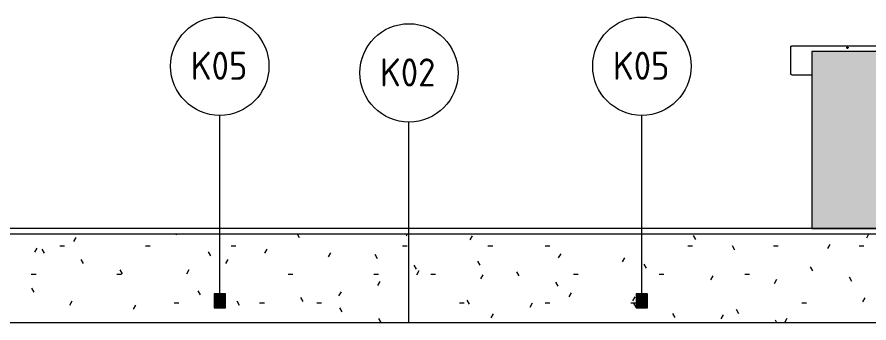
# Model space of a CAD drawing. Header units: millimetres. Extents: x -17526 to 472153, y -45352 to 20466.
# Drawn here: x 419316 to 425381, y 7578 to 9756 of the extents above; entities that cross this region are included whole.
import ezdxf

# ---------------------------------------------------------------- set-up
doc = ezdxf.new("R2010")
doc.units = ezdxf.units.MM
for name, color, linetype, lineweight in [('A-DETL-GENF', 92, 'Continuous', 9), ('A-DETL-THIN', 151, 'Continuous', 9), ('A-ROOF-IDEN', 132, 'Continuous', 9), ('A-ROOF-OTLN', 132, 'Continuous', 9), ('A-WALL', 113, 'Continuous', 9), ('A-WALL-PATT', 111, 'Continuous', 9), ('E-POWR-CNTR', 130, 'Continuous', 9), ('E-POWR-DROP', 130, 'Continuous', 9), ('M-EQPM', 50, 'Continuous', 9), ('M-EQPM-IDEN', 50, 'Continuous', 9)]:
    doc.layers.add(name, color=color, linetype=linetype, lineweight=lineweight)
doc.styles.add('ISOCPEUR', font='isocpeur.ttf', dxfattribs={"width": 0.9, "height": 200})

# ---------------------------------------------------------------- blocks, each defined once
blk = doc.blocks.new('DPS_vetrání_nová - Typ 1-1348275-J-Nový')
at = {"layer": 'M-EQPM', "color": 11}
for p, q in [((94541.1, 7786), (94541.1, 7686)), ((94621.1, 7786), (94541.1, 7786)), ((94546.1, 7691), (94546.1, 7781)), ((94546.1, 7781), (94616.1, 7781)), ((94546.1, 7776), (94616.1, 7776)), ((94546.1, 7767.1), (94616.1, 7767.1)), ((94616.1, 7781), (94616.1, 7691)), ((94621.1, 7686), (94621.1, 7786)), ((94546.1, 7758.2), (94616.1, 7758.2)), ((94546.1, 7749.3), (94616.1, 7749.3)), ((94546.1, 7740.4), (94616.1, 7740.4)), ((94546.1, 7731.6), (94616.1, 7731.6)), ((94546.1, 7722.7), (94616.1, 7722.7)), ((94546.1, 7713.8), (94616.1, 7713.8)), ((94546.1, 7704.9), (94616.1, 7704.9)), ((94541.1, 7686), (94621.1, 7686)), ((94546.1, 7696), (94616.1, 7696)), ((94616.1, 7691), (94546.1, 7691))]:
    blk.add_line(p, q, dxfattribs=at)
blk = doc.blocks.new('Popiska mechanické zařízení - Popiska okna_Bublina-1428144-J-Nový')
at = {"layer": 'M-EQPM-IDEN'}
blk.add_circle((55389.6, 9406), 350, dxfattribs=at)
blk = doc.blocks.new('Popiska zakončení střešního pláště - Popiska okna_Bublina-1463073-J-Nový')
at = {"layer": 'A-ROOF-IDEN'}
blk.add_circle((74230.7, 10540), 350, dxfattribs=at)

msp = doc.modelspace()

# ---------------------------------------------------------------- hatches: boundary and pattern name
at = {"layer": 'A-DETL-GENF'}
msp.add_hatch(color=9, dxfattribs=at).paths.add_polyline_path([(442501.1, 8250), (443439.1, 8250), (443439.1, 9510), (424973.8, 9510), (424973.8, 8250), (442282.4, 8250)])
at = {"layer": 'A-WALL-PATT'}
h = msp.add_hatch(dxfattribs=at)
h.set_pattern_fill('FP_135', color=11, style=0, pattern_type=2)
h.set_pattern_definition([(0, (337933.75, 0), (812.8, 203.2), [33.528, -576.072, 33.528, -576.072, -3251.2]), (0, (337933.75, 0), (812.8, 203.2), [-1219.2, 33.528, -1185.672, 33.528, -576.072, -1422.4]), (0, (337933.75, 0), (812.8, 203.2), [-3048, 33.528, -372.872, 33.528, -982.472]), (120, (338238.55, 101.6), (-582.37636, 602.30545), [33.528, -576.072, 33.528, -3827.272]), (120, (338238.55, 101.6), (-582.37636, 602.30545), [-643.128, -576.072, 33.528, -1185.672, -2032]), (120, (338238.55, 101.6), (-582.37636, 602.30545), [-2438.4, 33.528, -576.072, 33.528, -1388.872]), (120, (338238.55, 101.6), (-582.37636, 602.30545), [-3081.528, -372.872, 33.528, -982.472]), (240, (338340.15, 508), (-230.42364, -805.50545), [33.528, -576.072, 33.528, -576.072, -3251.2]), (240, (338340.15, 508), (-230.42364, -805.50545), [-1219.2, 33.528, -1185.672, 33.528, -576.072, -1422.4]), (240, (338340.15, 508), (-230.42364, -805.50545), [-3048, 33.528, -372.872, 33.528, -982.472])])
h.paths.add_polyline_path([(412935.9, 7579.8), (425520.9, 7579.8), (425520.9, 8210), (412935.9, 8210), (412935.9, 7601.2)])
h.paths.add_polyline_path([(417724.2, 7686), (417724.2, 7786), (417804.2, 7786), (417804.2, 7686), (417764.2, 7686)])
h.paths.add_polyline_path([(414724.2, 7686), (414724.2, 7786), (414804.2, 7786), (414804.2, 7686), (414742.2, 7686)])
h.paths.add_polyline_path([(423724.2, 7686), (423724.2, 7786), (423804.2, 7786), (423804.2, 7686), (423769.9, 7686)])
h.paths.add_polyline_path([(420759.2, 7686), (420719.2, 7686), (420719.2, 7786), (420799.2, 7786), (420799.2, 7686)])
at = {"layer": 'E-POWR-DROP'}
msp.add_hatch(color=256, dxfattribs=at).paths.add_polyline_path([(425228.8, 9535.3), (425231.3, 9536.4), (425233.2, 9537.8), (425233.7, 9541.6), (425231.3, 9544.6), (425227.5, 9545.1), (425225.3, 9543.8), (425223.8, 9540.3), (425225.3, 9536.7), (425227.5, 9535.4)])

# ---------------------------------------------------------------- linework, layer by layer
at = {"layer": 'A-DETL-THIN'}
for p, q in [((443439.1, 9510), (424973.8, 9510)), ((424973.8, 9510), (424973.8, 8250)), ((424973.8, 8250), (443439.1, 8250))]:
    msp.add_line(p, q, dxfattribs=at)
at = {"layer": 'A-ROOF-IDEN'}
msp.add_line((422106.1, 7578.4), (422106.1, 9008.5), dxfattribs=at)
at = {"layer": 'A-ROOF-OTLN'}
for p, q in [((424823.9, 9351.6), (424823.9, 9543.8)), ((443583.1, 9549.8), (424829.9, 9549.8)), ((424829.9, 9345.6), (424973.8, 9345.6))]:
    msp.add_line(p, q, dxfattribs=at)
at = {"layer": 'A-ROOF-OTLN', "color": 11}
for p, q in [((431220.3, 8249.8), (412621.9, 8249.8)), ((425836.9, 7579.8), (412804.9, 7579.8))]:
    msp.add_line(p, q, dxfattribs=at)
at = {"layer": 'A-ROOF-OTLN'}
for points, knots in [([(424823.9, 9543.8), (424823.9, 9544.4), (424824, 9545.2), (424824.3, 9546.1), (424824.6, 9546.9), (424825, 9547.4), (424825.3, 9547.8), (424825.7, 9548.2), (424826.2, 9548.6), (424826.7, 9549), (424827.2, 9549.2), (424827.6, 9549.4), (424827.9, 9549.5), (424828.3, 9549.6), (424828.7, 9549.7), (424829.1, 9549.8), (424829.5, 9549.8), (424829.7, 9549.8), (424829.9, 9549.8)], [0, 0, 0, 0, 0.125, 0.1875, 0.25, 0.3125, 0.34375, 0.375, 0.4375, 0.5, 0.53125, 0.5625, 0.59375, 0.625, 0.65625, 0.6875, 0.71875, 0.75, 0.75, 0.75, 0.75]), ([(424829.9, 9345.6), (424829.7, 9345.6), (424829.5, 9345.6), (424829.1, 9345.7), (424828.7, 9345.7), (424828.3, 9345.8), (424827.9, 9345.9), (424827.6, 9346.1), (424827.2, 9346.2), (424826.9, 9346.4), (424826.5, 9346.6), (424826.1, 9346.9), (424825.7, 9347.3), (424825.3, 9347.7), (424825, 9348.1), (424824.6, 9348.6), (424824.3, 9349.3), (424824, 9350.3), (424823.9, 9351.1), (424823.9, 9351.6)], [0.3333333, 0.3333333, 0.3333333, 0.3333333, 0.3611111, 0.3888889, 0.4166667, 0.4444444, 0.4722222, 0.5, 0.5277778, 0.5555556, 0.5833333, 0.6111111, 0.6666667, 0.6944444, 0.7222222, 0.7777778, 0.8333333, 0.8888889, 1, 1, 1, 1])]:
    msp.add_open_spline(points, degree=3, knots=knots, dxfattribs=at)
at = {"layer": 'A-WALL', "color": 11}
msp.add_line((431219.3, 8210), (412935.9, 8210), dxfattribs=at)
at = {"layer": 'E-POWR-CNTR'}
for p, q in [((425218.8, 9540.3), (425238.8, 9540.3)), ((425228.8, 9530.3), (425228.8, 9550.3))]:
    msp.add_line(p, q, dxfattribs=at)
at = {"layer": 'M-EQPM-IDEN'}
for p, q in [((420759.2, 7786), (420759.2, 9056)), ((423764.2, 7786), (423764.2, 9056))]:
    msp.add_line(p, q, dxfattribs=at)

# ---------------------------------------------------------------- block references
at = {"layer": 'A-ROOF-IDEN'}
msp.add_blockref('Popiska zakončení střešního pláště - Popiska okna_Bublina-1463073-J-Nový', (347875.5, -1181.5), dxfattribs=at)
at = {"layer": 'M-EQPM', "color": 11}
for p in [(326178.1, 0), (329183.1, 0)]:
    msp.add_blockref('DPS_vetrání_nová - Typ 1-1348275-J-Nový', p, dxfattribs=at)
at = {"layer": 'M-EQPM-IDEN'}
for p in [(365369.6, 0), (368374.6, 0)]:
    msp.add_blockref('Popiska mechanické zařízení - Popiska okna_Bublina-1428144-J-Nový', p, dxfattribs=at)

# ---------------------------------------------------------------- texts
at = {"layer": 'A-ROOF-IDEN', "insert": (421899.4, 9461.6), "char_height": 200, "width": 497.848, "attachment_point": 1, "style": 'ISOCPEUR'}
msp.add_mtext('K02', dxfattribs=at)
at = {"layer": 'M-EQPM-IDEN', "char_height": 200, "width": 497.848, "attachment_point": 1, "style": 'ISOCPEUR'}
for insert in [(420552.4, 9509.1), (423557.4, 9509.1)]:
    msp.add_mtext('K05', dxfattribs=dict(at, insert=insert))

doc.saveas('drawing.dxf')
